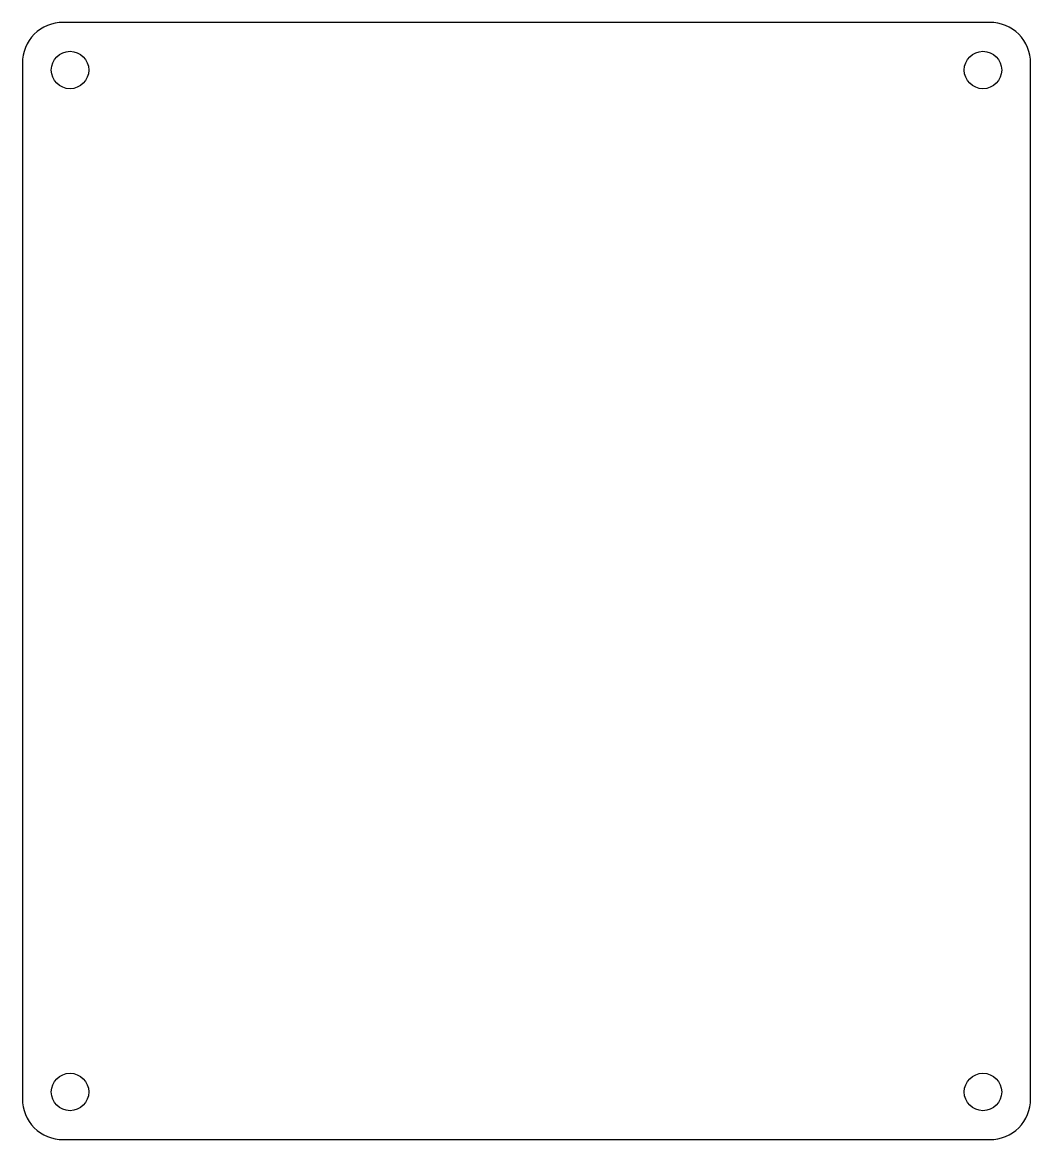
# Model space of a CAD drawing. Header units: millimetres. Extents: x -37 to 37, y -41 to 41.
import ezdxf

# ---------------------------------------------------------------- set-up
doc = ezdxf.new("R2010")
doc.units = ezdxf.units.MM

msp = doc.modelspace()

# ---------------------------------------------------------------- linework, layer by layer
msp.add_lwpolyline([(-37, -38, 0.414214), (-34, -41), (34, -41, 0.414214), (37, -38), (37, 38, 0.414214), (34, 41), (-34, 41, 0.414214), (-37, 38)], format="xyb", close=True)
for centre in [(-33.5, 37.5), (33.5, 37.5), (-33.5, -37.5), (33.5, -37.5)]:
    msp.add_circle(centre, 1.375)

doc.saveas('drawing.dxf')
